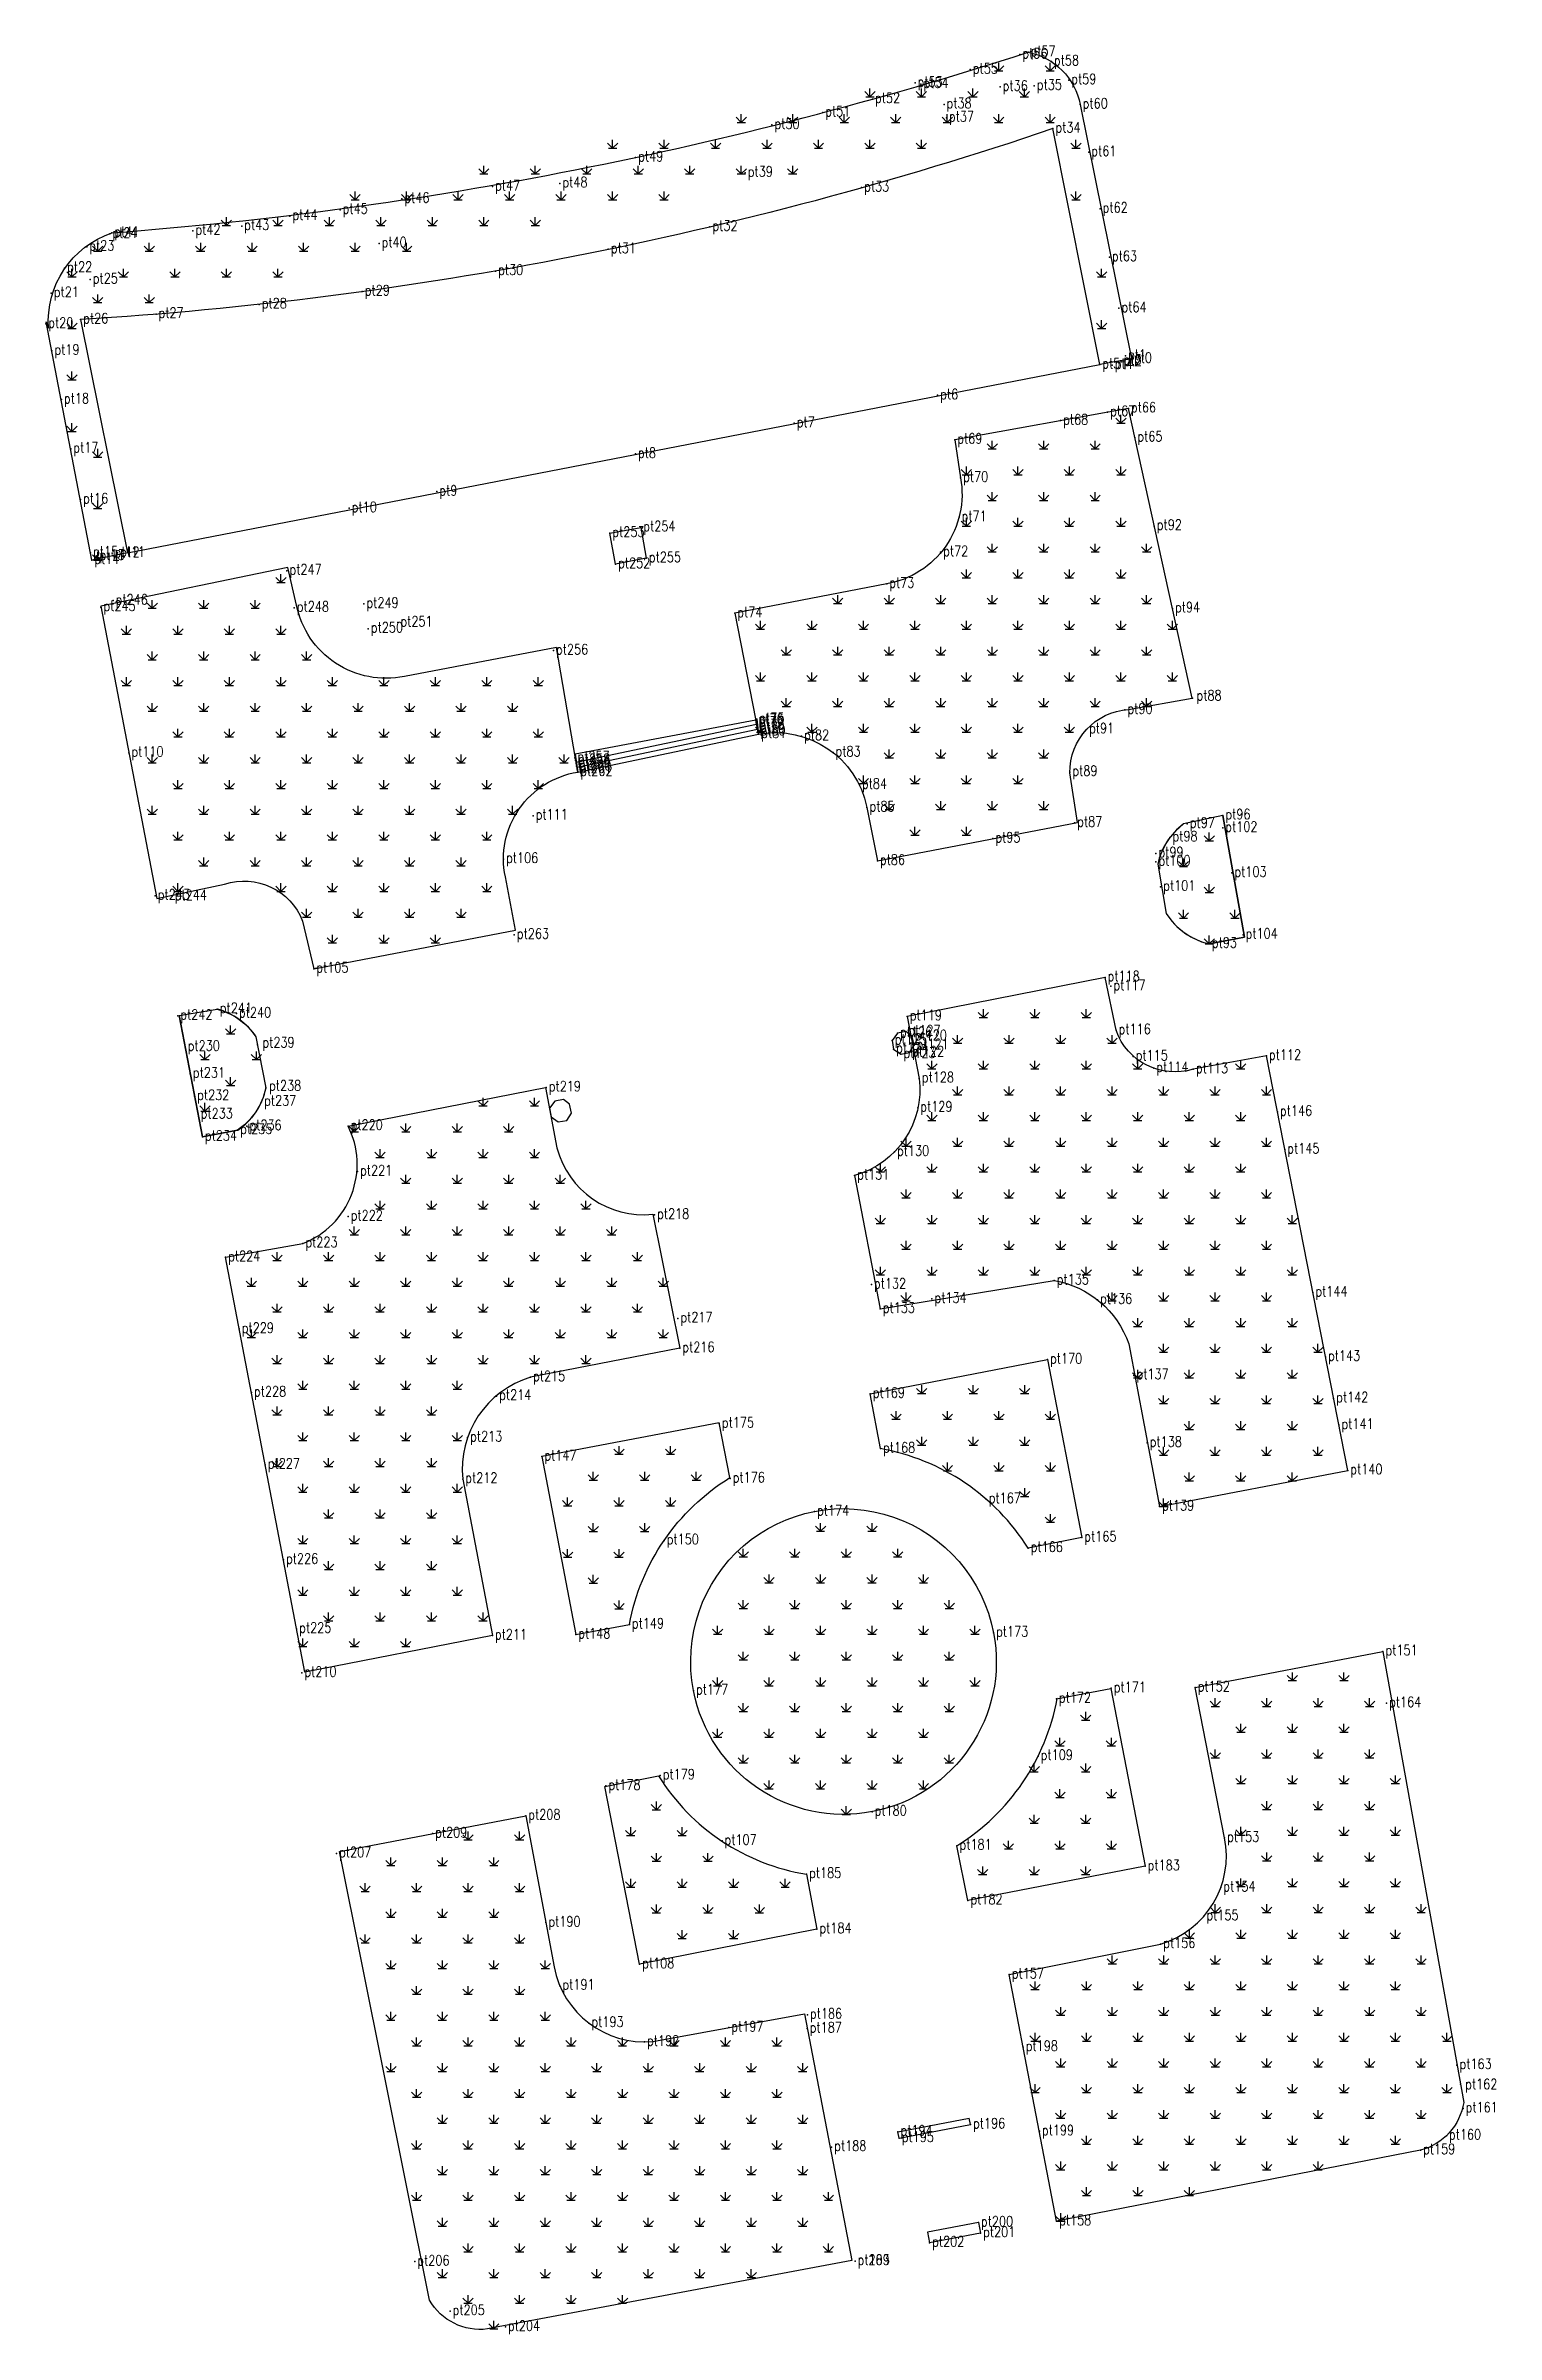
# Model space of a CAD drawing. Extents: x 510690 to 510831, y 3985517 to 3985739.
import ezdxf

# ---------------------------------------------------------------- set-up
doc = ezdxf.new("R2010")
doc.units = 0
doc.header["$LTSCALE"] = 0.5
doc.header["$PDSIZE"] = 0.2
doc.layers.get('0').update_dxf_attribs({"linetype": 'CONTINUOUS'})
doc.layers.add('ASSIST', color=7, linetype='CONTINUOUS', plot=False)
for name, color, linetype in [('JMD', 6, 'CONTINUOUS'), ('SXSS', 5, 'CONTINUOUS'), ('ZBTZ', 3, 'CONTINUOUS'), ('ZDH', 1, 'CONTINUOUS')]:
    doc.layers.add(name, color=color, linetype=linetype)
doc.styles.add('HZ', font='rs.shx', dxfattribs={"width": 0.8, "bigfont": 'hztxt.shx'})
doc.linetypes.add('1161', pattern='A,0,[149,AAA.SHX,S=0.15,R=0,X=0,Y=0],-1.6', length=1.6)

# ---------------------------------------------------------------- blocks, each defined once
blk = doc.blocks.new('gc124')
for p, q in [((-1, 1), (0, 0)), ((-0.8, 0), (0.8, 0)), ((0, 0), (0, 1.6)), ((0, 0), (1, 1))]:
    blk.add_line(p, q)

msp = doc.modelspace()

# ---------------------------------------------------------------- linework, layer by layer
at = {"linetype": 'Continuous'}
for p, q in [((510744.95, 3985692.06, 38.34), (510747.96, 3985692.61, 38.32)), ((510745.51, 3985689.05, 38.33), (510744.95, 3985692.06, 38.34)), ((510747.96, 3985692.61, 38.32), (510748.5, 3985689.62, 38.34)), ((510748.5, 3985689.62, 38.34), (510745.51, 3985689.05, 38.33)), ((510759.23, 3985673.99, 38.06), (510759.41, 3985672.54, 37.06)), ((510804.49, 3985664.64, 37.77), (510800.68, 3985663.82, 37.84)), ((510804.49, 3985664.64, 37.77), (510806.61, 3985652.83, 38.17)), ((510790.1, 3985663.93, 36.98), (510790.36, 3985663.97, 36.99)), ((510806.61, 3985652.83, 38.17), (510803.18, 3985652.17, 37.84)), ((510716.62, 3985649.85, 36.98), (510716.2, 3985649.76, 36.99)), ((510703.13, 3985645.21, 37.77), (510706.83, 3985645.83, 37.84)), ((510703.13, 3985645.21, 37.77), (510705.39, 3985633.43, 38.15)), ((510772.88, 3985643.49, 37.34), (510772.38, 3985642.79, 37.37)), ((510772.38, 3985642.79, 37.37), (510772.52, 3985641.96, 37.37)), ((510772.52, 3985641.96, 37.37), (510773.22, 3985641.47, 37.38)), ((510773.71, 3985643.66, 37.36), (510772.88, 3985643.49, 37.34)), ((510774.32, 3985643.19, 37.3), (510773.71, 3985643.66, 37.36)), ((510774.05, 3985641.61, 37.37), (510774.5, 3985642.32, 37.41)), ((510774.5, 3985642.32, 37.41), (510774.32, 3985643.19, 37.3)), ((510773.22, 3985641.47, 37.38), (510774.05, 3985641.61, 37.37)), ((510739.61, 3985636.9, 37.35), (510739.11, 3985636.2, 37.38)), ((510739.11, 3985636.2, 37.38), (510739.25, 3985635.38, 37.39)), ((510739.25, 3985635.38, 37.39), (510739.94, 3985634.89, 37.4)), ((510740.44, 3985637.07, 37.38), (510739.61, 3985636.9, 37.35)), ((510741.04, 3985636.6, 37.31), (510740.44, 3985637.07, 37.38)), ((510740.78, 3985635.02, 37.39), (510741.23, 3985635.74, 37.43)), ((510741.23, 3985635.74, 37.43), (510741.04, 3985636.6, 37.31)), ((510705.38, 3985633.43, 38.17), (510708.81, 3985634.08, 37.84)), ((510739.94, 3985634.89, 37.4), (510740.78, 3985635.02, 37.39)), ((510772.94, 3985536.82, 36.92), (510779.86, 3985538.14, 36.91)), ((510773.06, 3985536.2, 36.92), (510779.98, 3985537.52, 36.9)), ((510779.98, 3985537.52, 36.9), (510779.86, 3985538.14, 36.91)), ((510773.06, 3985536.2, 36.92), (510772.94, 3985536.82, 36.92)), ((510780.75, 3985527.99, 36.84), (510775.81, 3985527.05, 36.85)), ((510775.81, 3985527.05, 36.85), (510776.01, 3985526.03, 36.83)), ((510780.96, 3985526.98, 36.82), (510776.01, 3985526.03, 36.83)), ((510780.75, 3985527.99, 36.84), (510780.96, 3985526.98, 36.82))]:
    msp.add_line(p, q, dxfattribs=at)
at = {"linetype": 'Continuous', "flags": 128}
for points, elevation in [([(510798.17, 3985659.92), (510799, 3985655.13)], 37.24), ([(510710.59, 3985643.15), (510711.56, 3985638.19)], 37.84)]:
    msp.add_lwpolyline(points, dxfattribs=dict(at, elevation=elevation))
at = {"linetype": 'Continuous'}
for centre, start, end in [((510804.57, 3985658.56, 37.84), 126.5613, 168.1224), ((510804.57, 3985658.56, 37.84), 211.6, 257.7166), ((510705.16, 3985639.51, 37.84), 33.8061, 75.1372), ((510705.16, 3985639.51, 37.84), 303.9819, 348.3556)]:
    msp.add_arc(centre, 6.54, start, end, dxfattribs=at)
at = {"layer": 'ASSIST', "linetype": 'Continuous', "flags": 128}
msp.add_lwpolyline([(510741.58, 3985670.6), (510741.84, 3985668.85), (510759.41, 3985672.54), (510759.13, 3985673.89)], close=True, dxfattribs=at)
at = {"layer": 'JMD', "linetype": 'Continuous'}
for p, q in [((510741.65, 3985669.83), (510759.21, 3985673.49)), ((510741.74, 3985669.34), (510759.31, 3985673.02)), ((510759.41, 3985672.54), (510759.13, 3985673.89)), ((510741.84, 3985668.85), (510759.41, 3985672.54)), ((510741.58, 3985670.6, 38.06), (510741.84, 3985668.85))]:
    msp.add_line(p, q, dxfattribs=at)
at = {"layer": 'SXSS', "linetype": 'Continuous', "elevation": 38.19, "flags": 128}
msp.add_lwpolyline([(510698.12, 3985690.14), (510792.53, 3985708.42), (510787.99, 3985731.34, -0.066906), (510693.56, 3985712.8), (510698.12, 3985690.14)], format="xyb", dxfattribs=at)
at = {"layer": 'ZBTZ', "linetype": '1161', "flags": 128}
for points, elevation in [([(510698.12, 3985690.14), (510694.64, 3985689.44), (510690.22, 3985712.57), (510690.44, 3985711.97, -0.340518), (510696.59, 3985721.22, 0.05961), (510785.57, 3985738.76, -0.309105), (510790.63, 3985733.67), (510795.61, 3985708.99), (510792.53, 3985708.42), (510787.99, 3985731.34, -0.066906), (510693.56, 3985712.8), (510698.12, 3985690.14)], 38.43), ([(510788.32, 3985578.86), (510793.61, 3985579.87), (510796.94, 3985562.59), (510779.73, 3985559.28), (510778.67, 3985564.59, 0.211219), (510788.4, 3985578.88)], 37.15), ([(510744.48, 3985570.35), (510749.69, 3985571.38, 0.217651), (510764.06, 3985561.83), (510765.06, 3985556.48), (510747.85, 3985553.08), (510744.48, 3985570.35)], 36.99)]:
    msp.add_lwpolyline(points, format="xyb", close=True, dxfattribs=dict(at, elevation=elevation))
for points in [[(510757.09, 3985684.27), (510759.41, 3985672.54, -0.407735), (510769.93, 3985665.42), (510770.94, 3985660.23), (510790.36, 3985663.97), (510789.63, 3985668.77, -0.400892), (510795.34, 3985674.93), (510801.52, 3985676.02), (510795.32, 3985704.17), (510778.45, 3985701.12), (510779.02, 3985697.42, -0.415692), (510771.85, 3985687.13), (510757.09, 3985684.27)], [(510695.51, 3985684.96), (510700.95, 3985656.58), (510707.52, 3985657.96, -0.400892), (510715.12, 3985654.37), (510716.2, 3985649.76), (510735.79, 3985653.49), (510734.81, 3985658.68, -0.428006), (510741.84, 3985668.85), (510739.77, 3985680.95), (510725, 3985678.15, -0.415692), (510714.53, 3985685.06), (510713.69, 3985688.71), (510695.51, 3985684.96)], [(510768.73, 3985629.67), (510771.22, 3985616.73), (510788.12, 3985619.47, -0.273624), (510795.35, 3985613.33), (510798.34, 3985597.52), (510816.62, 3985601.04), (510808.72, 3985641.3), (510801.62, 3985640, -0.400892), (510794.12, 3985643.78), (510793.05, 3985648.92), (510773.84, 3985645.13), (510775.01, 3985639.11, -0.370608), (510768.73, 3985629.67)], [(510719.53, 3985634.48), (510738.71, 3985638.22), (510739.82, 3985632.36, 0.370608), (510749.14, 3985625.91), (510751.75, 3985612.9), (510737.25, 3985610.08, 0.359764), (510730.67, 3985600.2), (510733.55, 3985585), (510715.35, 3985581.43), (510707.64, 3985621.73), (510715.14, 3985623.08, 0.444499), (510719.53, 3985634.48)], [(510770.25, 3985608.48), (510787.46, 3985611.8), (510790.79, 3985594.52), (510785.58, 3985593.5, 0.211222), (510771.24, 3985603.15), (510770.25, 3985608.48)], [(510755.57, 3985605.66), (510738.35, 3985602.39), (510741.64, 3985585.1), (510746.85, 3985586.08, -0.211222), (510756.62, 3985600.34), (510755.57, 3985605.66)], [(510753.08, 3985579.66, -1.00147), (510782.22, 3985585.27, -0.999656), (510753.08, 3985579.66)], [(510801.8, 3985579.96), (510820.04, 3985583.46), (510827.88, 3985539.67, -0.299721), (510823.69, 3985535.02), (510788.34, 3985528.12), (510783.75, 3985552.08), (510798.45, 3985555.04, 0.388022), (510804.66, 3985565.36), (510801.8, 3985579.96)], [(510718.69, 3985564.03), (510736.79, 3985567.5), (510739.55, 3985552.83, 0.386441), (510749.12, 3985545.58), (510763.87, 3985548.27), (510768.47, 3985524.31), (510733.07, 3985517.66, -0.301606), (510727.44, 3985520.46), (510718.69, 3985564.03)]]:
    msp.add_lwpolyline(points, format="xyb", close=True, dxfattribs=at)
for points, elevation in [([(510804.49, 3985664.64), (510800.68, 3985663.82), (510799.91, 3985663.15), (510799.35, 3985662.5), (510798.96, 3985661.92), (510798.47, 3985660.91), (510798.26, 3985660.28), (510798.17, 3985659.92), (510799, 3985655.13), (510799.55, 3985654.37), (510800.02, 3985653.86), (510800.59, 3985653.37), (510801.37, 3985652.85), (510802.42, 3985652.38), (510803.18, 3985652.17), (510806.61, 3985652.83), (510804.49, 3985664.64)], 37.77), ([(510710.59, 3985643.15), (510711.56, 3985638.19), (510711.3, 3985637.25), (510710.98, 3985636.52), (510710.84, 3985636.27), (510710.59, 3985635.86), (510710.15, 3985635.28), (510709.84, 3985634.94), (510709.48, 3985634.59), (510709.1, 3985634.29), (510708.81, 3985634.08), (510705.38, 3985633.43), (510703.13, 3985645.21), (510706.83, 3985645.83), (510707.34, 3985645.68), (510707.74, 3985645.52), (510708.12, 3985645.34), (510708.61, 3985645.07), (510708.96, 3985644.83), (510709.41, 3985644.48), (510709.8, 3985644.11), (510710.1, 3985643.79), (510710.42, 3985643.4), (510710.59, 3985643.15)], 37.84)]:
    msp.add_lwpolyline(points, close=True, dxfattribs=dict(at, elevation=elevation))
msp.add_lwpolyline([(510764.82, 3985597.04), (510764.83, 3985597.04), (510764.83, 3985597.05), (510764.82, 3985597.05)], close=True, dxfattribs=at)
at = {"layer": 'ZDH', "linetype": 'Continuous'}
for p in [(510784.77, 3985738.54, 38.38), (510785.57, 3985738.76, 38.3), (510787.84, 3985737.85, 38.27), (510774.6, 3985735.78, 38.65), (510775.16, 3985735.66, 38.67), (510779.96, 3985737.07, 38.59), (510782.86, 3985735.4, 38.66), (510786.18, 3985735.49, 38.57), (510789.52, 3985736.04, 38.22), (510770.46, 3985734.21, 38.53), (510777.41, 3985733.69, 38.61), (510790.63, 3985733.67, 38.18), (510760.7, 3985731.7, 38.68), (510765.63, 3985732.91, 38.67), (510777.64, 3985732.4, 38.58), (510787.99, 3985731.34, 38.19), (510747.46, 3985728.54, 38.74), (510791.47, 3985729.06, 38.04), (510758.1, 3985727.05, 38.58), (510724.75, 3985724.52, 38.92), (510733.56, 3985725.71, 38.85), (510740.1, 3985726.02, 39.08), (510769.41, 3985725.62, 38.1), (510709.2, 3985721.88, 38.03), (510713.88, 3985722.85, 38.91), (510718.76, 3985723.45, 38.91), (510792.57, 3985723.56, 37.93), (510694.15, 3985719.87, 39.16), (510696.39, 3985721.11, 39.16), (510696.59, 3985721.22, 39.08), (510704.46, 3985721.43, 38.33), (510722.54, 3985720.19, 38.71), (510744.81, 3985719.62, 38.22), (510754.67, 3985721.8, 38.24), (510692, 3985717.79, 39.17), (510733.86, 3985717.51, 38.23), (510793.47, 3985718.85, 37.78), (510690.71, 3985715.37, 39.14), (510694.49, 3985716.69, 39), (510720.91, 3985715.52, 38.21), (510700.88, 3985713.33, 38.13), (510710.9, 3985714.26, 38.17), (510794.4, 3985713.9, 37.53), (510690.17, 3985712.39, 39.07), (510693.56, 3985712.8, 38.19), (510690.77, 3985709.77, 39.08), (510794.59, 3985708.8, 38.07), (510794.63, 3985708.69, 38.08), (510795.04, 3985709.28, 38.1), (510795.61, 3985708.99, 37.91), (510792.53, 3985708.42, 38.41), (510793.75, 3985708.38, 38.24), (510691.69, 3985705.03, 38.96), (510776.79, 3985705.44, 38.41), (510795.32, 3985704.17, 37.55), (510762.86, 3985702.73, 38.42), (510788.73, 3985702.98, 37.67), (510793.3, 3985703.8, 37.58), (510692.6, 3985700.26, 38.83), (510747.44, 3985699.75, 38.42), (510778.45, 3985701.12, 37.87), (510795.94, 3985701.33, 37.52), (510779.02, 3985697.42, 37.85), (510693.55, 3985695.31, 38.67), (510728.15, 3985696.09, 38.27), (510719.64, 3985694.47, 38.2), (510778.88, 3985693.6, 37.86), (510744.95, 3985692.06, 38.34), (510747.96, 3985692.61, 38.32), (510797.83, 3985692.75, 37.45), (510694.52, 3985690.16, 38.53), (510694.64, 3985689.44, 38.46), (510695.14, 3985689.84, 38.4), (510696.61, 3985690.1, 37.71), (510697.14, 3985690.13, 37.74), (510745.51, 3985689.05, 38.33), (510748.5, 3985689.62, 38.34), (510777.08, 3985690.21, 37.84), (510713.6, 3985688.41, 38.3), (510771.85, 3985687.13, 37.84), (510695.53, 3985684.88, 38.52), (510696.71, 3985685.5, 38.43), (510714.31, 3985684.81, 38.35), (510721.07, 3985685.19, 38.34), (510757.09, 3985684.27, 37.88), (510799.6, 3985684.75, 37.38), (510721.5, 3985682.78, 38.24), (510724.37, 3985683.38, 38.25), (510739.48, 3985680.65, 38.36), (510801.55, 3985676.03, 37.11), (510759.13, 3985673.89, 37.75), (510759.18, 3985673.63, 37.61), (510759.23, 3985673.99, 38.06), (510759.23, 3985673.36, 37.47), (510759.28, 3985673.08, 37.31), (510791.25, 3985673, 37.21), (510794.98, 3985674.9, 37.21), (510698.24, 3985670.73, 37.81), (510759.33, 3985672.81, 37.17), (510759.41, 3985672.54, 37.06), (510763.57, 3985672.34, 37.05), (510766.63, 3985670.76, 37.04), (510741.57, 3985670.25, 38.17), (510741.62, 3985669.98, 38.03), (510741.67, 3985669.7, 37.88), (510741.72, 3985669.42, 37.73), (510741.78, 3985669.14, 37.58), (510741.84, 3985668.85, 37.44), (510789.63, 3985668.86, 37.21), (510769.19, 3985667.62, 37.07), (510737.51, 3985664.62, -37.09), (510769.93, 3985665.42, 37.05), (510804.49, 3985664.64, 37.77), (510782.15, 3985662.39, 37.02), (510790.1, 3985663.93, 36.98), (510799.35, 3985662.5, 37.84), (510801.03, 3985663.82, 37.21), (510804.48, 3985663.43, 37.09), (510734.63, 3985660.41, -37.06), (510770.94, 3985660.23, 37.08), (510797.99, 3985660.96, 37.24), (510797.99, 3985660.15, 37.19), (510798.45, 3985657.72, 37.24), (510805.37, 3985659.07, 37.16), (510700.8, 3985656.85, 37.89), (510702.45, 3985656.81, 37.96), (510735.68, 3985653.05, 37.42), (510806.45, 3985653.06, 37.14), (510803.18, 3985652.17, 37.84), (510716.2, 3985649.76, 36.99), (510793.05, 3985648.92, 37.25), (510793.62, 3985648.05, 37.25), (510702.99, 3985645.19, 37.77), (510706.83, 3985645.83, 37.84), (510708.69, 3985645.41, 37.79), (510773.84, 3985645.13, 37.35), (510703.71, 3985642.16, 37.87), (510710.75, 3985642.36, 37.84), (510772.38, 3985642.79, 37.37), (510772.52, 3985641.96, 37.37), (510772.88, 3985643.49, 37.34), (510773.71, 3985643.66, 37.36), (510774.32, 3985643.19, 37.3), (510774.5, 3985642.32, 37.41), (510794.12, 3985643.78, 37.26), (510773.22, 3985641.47, 37.38), (510774.05, 3985641.61, 37.37), (510795.78, 3985641.23, 37.4), (510797.78, 3985640.1, 37.23), (510801.62, 3985640, 37.21), (510808.72, 3985641.3, 37.1), (510704.21, 3985639.55, 37.95), (510704.63, 3985637.38, 38.02), (510711.56, 3985638.19, 37.84), (510738.78, 3985638.23, 37.73), (510775.01, 3985639.11, 37.43), (510704.97, 3985635.59, 38.08), (510711.13, 3985636.84, 37.84), (510774.86, 3985636.26, 37.42), (510809.79, 3985635.85, 37.09), (510705.38, 3985633.43, 38.17), (510708.81, 3985634.08, 38.34), (510709.71, 3985634.46, 38.34), (510719.53, 3985634.48, 38.06), (510772.6, 3985631.97, 37.42), (510810.5, 3985632.2, 37.09), (510720.45, 3985630.06, 38.01), (510768.73, 3985629.67, 37.38), (510719.54, 3985625.69, 37.99), (510749.3, 3985625.85, 37.74), (510715.14, 3985623.08, 38.01), (510707.64, 3985621.73, 38.08), (510770.36, 3985619.08, 37.26), (510776.24, 3985617.69, 37.21), (510788.12, 3985619.47, 37.14), (510792.32, 3985617.6, 37.11), (510813.23, 3985618.32, 37.07), (510751.56, 3985615.79, 37.55), (510771.22, 3985616.73, 37.22), (510708.96, 3985614.77, 38.02), (510751.75, 3985612.9, 37.52), (510787.46, 3985611.8, 37.02), (510814.46, 3985612.06, 37.06), (510710.15, 3985608.6, 37.98), (510737.25, 3985610.08, 37.4), (510770.25, 3985608.48, 37.05), (510795.86, 3985610.27, 37.13), (510733.96, 3985608.26, 37.41), (510815.25, 3985608.03, 37.06), (510731.14, 3985604.22, 37.28), (510755.59, 3985605.58, 37.19), (510815.76, 3985605.45, 37.06), (510738.35, 3985602.39, 37.02), (510771.24, 3985603.15, 37.02), (510797.14, 3985603.71, 37.12), (510711.49, 3985601.58, 37.93), (510730.67, 3985600.2, 37.11), (510756.64, 3985600.25, 37.14), (510816.62, 3985601.04, 37.05), (510781.51, 3985598.24, 36.97), (510798.34, 3985597.52, 37.13), (510764.83, 3985597.04), (510750.23, 3985594.24, 37.02), (510785.58, 3985593.5, 37), (510790.79, 3985594.52, 36.99), (510713.26, 3985592.36, 37.86), (510714.54, 3985585.65, 37.81), (510733.55, 3985585, 37.18), (510741.64, 3985585.1, 36.99), (510746.85, 3985586.08, 37.02), (510782.22, 3985585.27, 37.08), (510820.04, 3985583.46, 36.92), (510715.04, 3985581.38, 37.37), (510753.08, 3985579.66, 37.13), (510793.65, 3985579.88, 37.13), (510801.8, 3985579.96, 37.26), (510788.32, 3985578.86, 37.15), (510820.39, 3985578.43, 36.89), (510786.55, 3985573.3, 37.02), (510749.85, 3985571.41, 37.09), (510744.57, 3985570.4, 37.06), (510736.79, 3985567.5, 37.26), (510770.42, 3985567.89, 36.84), (510727.74, 3985565.77, 37.46), (510755.85, 3985565.05, 37.02), (510778.67, 3985564.59, 37.02), (510804.66, 3985565.36, 37.22), (510718.41, 3985563.85, 37.36), (510764.06, 3985561.83, 37.22), (510796.94, 3985562.59, 37.02), (510804.29, 3985560.53, 37.21), (510779.73, 3985559.28, 37.05), (510802.65, 3985557.75, 37.12), (510738.74, 3985557.12, 37.23), (510765.06, 3985556.48, 37.19), (510747.85, 3985553.08, 37.02), (510798.45, 3985555.04, 37.11), (510740.1, 3985550.99, 37.22), (510783.75, 3985552.08, 37.13), (510742.92, 3985547.37, 37.22), (510756.5, 3985546.93, 37.12), (510764.12, 3985546.83, 37.21), (510764.14, 3985548.18, 37.13), (510748.32, 3985545.55, 37.22), (510785.1, 3985545.04, 37.04), (510827.23, 3985543.28, 36.87), (510827.56, 3985541.42, 36.87), (510779.98, 3985537.52, 36.9), (510827.82, 3985539.07, 36.76), (510766.5, 3985535.33, 37.12), (510772.94, 3985536.82, 36.92), (510773.06, 3985536.2, 36.92), (510786.67, 3985536.86, 36.94), (510826.2, 3985536.43, 36.78), (510823.69, 3985535.02, 36.77), (510780.75, 3985527.99, 36.84), (510780.96, 3985526.98, 36.82), (510788.34, 3985528.12, 36.83), (510726.01, 3985524.2, 36.89), (510768.77, 3985524.26, 36.83), (510768.77, 3985524.26, 36.83), (510776.01, 3985526.03, 36.83), (510729.44, 3985519.4, 36.83), (510734.81, 3985517.86, 36.9)]:
    msp.add_point(p, dxfattribs=at)

# ---------------------------------------------------------------- block references
at = {"layer": 'ZBTZ', "linetype": 'Continuous', "xscale": 0.5, "yscale": 0.5}
for p in [(510782.72, 3985736.94), (510787.72, 3985736.94), (510770.22, 3985734.44), (510775.22, 3985734.44), (510780.22, 3985734.44), (510785.22, 3985734.44), (510757.72, 3985731.94), (510762.72, 3985731.94), (510767.72, 3985731.94), (510772.72, 3985731.94), (510777.72, 3985731.94), (510782.72, 3985731.94), (510787.72, 3985731.94), (510745.22, 3985729.44), (510750.22, 3985729.44), (510755.22, 3985729.44), (510760.22, 3985729.44), (510765.22, 3985729.44), (510770.22, 3985729.44), (510775.22, 3985729.44), (510790.22, 3985729.44), (510732.72, 3985726.94), (510737.72, 3985726.94), (510742.72, 3985726.94), (510747.72, 3985726.94), (510752.72, 3985726.94), (510757.72, 3985726.94), (510762.72, 3985726.94), (510720.22, 3985724.44), (510725.22, 3985724.44), (510730.22, 3985724.44), (510735.22, 3985724.44), (510740.22, 3985724.44), (510745.22, 3985724.44), (510750.22, 3985724.44), (510790.22, 3985724.44), (510707.72, 3985721.94), (510712.72, 3985721.94), (510717.72, 3985721.94), (510722.72, 3985721.94), (510727.72, 3985721.94), (510732.72, 3985721.94), (510737.72, 3985721.94), (510695.22, 3985719.44), (510700.22, 3985719.44), (510705.22, 3985719.44), (510710.22, 3985719.44), (510715.22, 3985719.44), (510720.22, 3985719.44), (510725.22, 3985719.44), (510692.72, 3985716.94), (510697.72, 3985716.94), (510702.72, 3985716.94), (510707.72, 3985716.94), (510712.72, 3985716.94), (510792.72, 3985716.94), (510695.22, 3985714.44), (510700.22, 3985714.44), (510692.72, 3985711.94), (510792.72, 3985711.94), (510692.72, 3985706.94), (510692.72, 3985701.94), (510794.59, 3985702.73), (510695.22, 3985699.44), (510782.09, 3985700.23), (510787.09, 3985700.23), (510792.09, 3985700.23), (510779.59, 3985697.73), (510784.59, 3985697.73), (510789.59, 3985697.73), (510794.59, 3985697.73), (510695.22, 3985694.44), (510782.09, 3985695.23), (510787.09, 3985695.23), (510792.09, 3985695.23), (510779.59, 3985692.73), (510784.59, 3985692.73), (510789.59, 3985692.73), (510794.59, 3985692.73), (510782.09, 3985690.23), (510787.09, 3985690.23), (510792.09, 3985690.23), (510797.09, 3985690.23), (510695.22, 3985689.44), (510779.59, 3985687.73), (510784.59, 3985687.73), (510789.59, 3985687.73), (510794.59, 3985687.73), (510713.01, 3985687.26), (510700.51, 3985684.76), (510705.51, 3985684.76), (510710.51, 3985684.76), (510767.09, 3985685.23), (510772.09, 3985685.23), (510777.09, 3985685.23), (510782.09, 3985685.23), (510787.09, 3985685.23), (510792.09, 3985685.23), (510797.09, 3985685.23), (510698.01, 3985682.26), (510703.01, 3985682.26), (510708.01, 3985682.26), (510713.01, 3985682.26), (510759.59, 3985682.73), (510764.59, 3985682.73), (510769.59, 3985682.73), (510774.59, 3985682.73), (510779.59, 3985682.73), (510784.59, 3985682.73), (510789.59, 3985682.73), (510794.59, 3985682.73), (510799.59, 3985682.73), (510700.51, 3985679.76), (510705.51, 3985679.76), (510710.51, 3985679.76), (510715.51, 3985679.76), (510762.09, 3985680.23), (510767.09, 3985680.23), (510772.09, 3985680.23), (510777.09, 3985680.23), (510782.09, 3985680.23), (510787.09, 3985680.23), (510792.09, 3985680.23), (510797.09, 3985680.23), (510698.01, 3985677.26), (510703.01, 3985677.26), (510708.01, 3985677.26), (510713.01, 3985677.26), (510718.01, 3985677.26), (510723.01, 3985677.26), (510728.01, 3985677.26), (510733.01, 3985677.26), (510738.01, 3985677.26), (510759.59, 3985677.73), (510764.59, 3985677.73), (510769.59, 3985677.73), (510774.59, 3985677.73), (510779.59, 3985677.73), (510784.59, 3985677.73), (510789.59, 3985677.73), (510794.59, 3985677.73), (510799.59, 3985677.73), (510700.51, 3985674.76), (510705.51, 3985674.76), (510710.51, 3985674.76), (510715.51, 3985674.76), (510720.51, 3985674.76), (510725.51, 3985674.76), (510730.51, 3985674.76), (510735.51, 3985674.76), (510762.09, 3985675.23), (510767.09, 3985675.23), (510772.09, 3985675.23), (510777.09, 3985675.23), (510782.09, 3985675.23), (510787.09, 3985675.23), (510792.09, 3985675.23), (510797.09, 3985675.23), (510703.01, 3985672.26), (510708.01, 3985672.26), (510713.01, 3985672.26), (510718.01, 3985672.26), (510723.01, 3985672.26), (510728.01, 3985672.26), (510733.01, 3985672.26), (510738.01, 3985672.26), (510759.59, 3985672.73), (510764.59, 3985672.73), (510769.59, 3985672.73), (510774.59, 3985672.73), (510779.59, 3985672.73), (510784.59, 3985672.73), (510789.59, 3985672.73), (510772.09, 3985670.23), (510777.09, 3985670.23), (510782.09, 3985670.23), (510787.09, 3985670.23), (510700.51, 3985669.76), (510705.51, 3985669.76), (510710.51, 3985669.76), (510715.51, 3985669.76), (510720.51, 3985669.76), (510725.51, 3985669.76), (510730.51, 3985669.76), (510735.51, 3985669.76), (510740.51, 3985669.76), (510769.59, 3985667.73), (510774.59, 3985667.73), (510779.59, 3985667.73), (510784.59, 3985667.73), (510703.01, 3985667.26), (510708.01, 3985667.26), (510713.01, 3985667.26), (510718.01, 3985667.26), (510723.01, 3985667.26), (510728.01, 3985667.26), (510733.01, 3985667.26), (510738.01, 3985667.26), (510700.51, 3985664.76), (510705.51, 3985664.76), (510710.51, 3985664.76), (510715.51, 3985664.76), (510720.51, 3985664.76), (510725.51, 3985664.76), (510730.51, 3985664.76), (510735.51, 3985664.76), (510772.09, 3985665.23), (510777.09, 3985665.23), (510782.09, 3985665.23), (510787.09, 3985665.23), (510703.01, 3985662.26), (510708.01, 3985662.26), (510713.01, 3985662.26), (510718.01, 3985662.26), (510723.01, 3985662.26), (510728.01, 3985662.26), (510733.01, 3985662.26), (510774.59, 3985662.73), (510779.59, 3985662.73), (510803.17, 3985662.17), (510705.51, 3985659.76), (510710.51, 3985659.76), (510715.51, 3985659.76), (510720.51, 3985659.76), (510725.51, 3985659.76), (510730.51, 3985659.76), (510800.67, 3985659.67), (510703.01, 3985657.26), (510713.01, 3985657.26), (510718.01, 3985657.26), (510723.01, 3985657.26), (510728.01, 3985657.26), (510733.01, 3985657.26), (510803.17, 3985657.17), (510715.51, 3985654.76), (510720.51, 3985654.76), (510725.51, 3985654.76), (510730.51, 3985654.76), (510800.67, 3985654.67), (510805.67, 3985654.67), (510718.01, 3985652.26), (510723.01, 3985652.26), (510728.01, 3985652.26), (510803.17, 3985652.17), (510708.13, 3985643.43), (510781.23, 3985645.02), (510786.23, 3985645.02), (510791.23, 3985645.02), (510778.73, 3985642.52), (510783.73, 3985642.52), (510788.73, 3985642.52), (510793.73, 3985642.52), (510705.63, 3985640.93), (510710.63, 3985640.93), (510776.23, 3985640.02), (510781.23, 3985640.02), (510786.23, 3985640.02), (510791.23, 3985640.02), (510796.23, 3985640.02), (510806.23, 3985640.02), (510708.13, 3985638.43), (510778.73, 3985637.52), (510783.73, 3985637.52), (510788.73, 3985637.52), (510793.73, 3985637.52), (510798.73, 3985637.52), (510803.73, 3985637.52), (510808.73, 3985637.52), (510705.63, 3985635.93), (510732.64, 3985636.43), (510737.64, 3985636.43), (510776.23, 3985635.02), (510781.23, 3985635.02), (510786.23, 3985635.02), (510791.23, 3985635.02), (510796.23, 3985635.02), (510801.23, 3985635.02), (510806.23, 3985635.02), (510720.14, 3985633.93), (510725.14, 3985633.93), (510730.14, 3985633.93), (510735.14, 3985633.93), (510773.73, 3985632.52), (510778.73, 3985632.52), (510783.73, 3985632.52), (510788.73, 3985632.52), (510793.73, 3985632.52), (510798.73, 3985632.52), (510803.73, 3985632.52), (510808.73, 3985632.52), (510722.64, 3985631.43), (510727.64, 3985631.43), (510732.64, 3985631.43), (510737.64, 3985631.43), (510771.23, 3985630.02), (510776.23, 3985630.02), (510781.23, 3985630.02), (510786.23, 3985630.02), (510791.23, 3985630.02), (510796.23, 3985630.02), (510801.23, 3985630.02), (510806.23, 3985630.02), (510725.14, 3985628.93), (510730.14, 3985628.93), (510735.14, 3985628.93), (510740.14, 3985628.93), (510722.64, 3985626.43), (510727.64, 3985626.43), (510732.64, 3985626.43), (510737.64, 3985626.43), (510742.64, 3985626.43), (510773.73, 3985627.52), (510778.73, 3985627.52), (510783.73, 3985627.52), (510788.73, 3985627.52), (510793.73, 3985627.52), (510798.73, 3985627.52), (510803.73, 3985627.52), (510808.73, 3985627.52), (510720.14, 3985623.93), (510725.14, 3985623.93), (510730.14, 3985623.93), (510735.14, 3985623.93), (510740.14, 3985623.93), (510745.14, 3985623.93), (510771.23, 3985625.02), (510776.23, 3985625.02), (510781.23, 3985625.02), (510786.23, 3985625.02), (510791.23, 3985625.02), (510796.23, 3985625.02), (510801.23, 3985625.02), (510806.23, 3985625.02), (510811.23, 3985625.02), (510712.64, 3985621.43), (510717.64, 3985621.43), (510722.64, 3985621.43), (510727.64, 3985621.43), (510732.64, 3985621.43), (510737.64, 3985621.43), (510742.64, 3985621.43), (510747.64, 3985621.43), (510773.73, 3985622.52), (510778.73, 3985622.52), (510783.73, 3985622.52), (510788.73, 3985622.52), (510793.73, 3985622.52), (510798.73, 3985622.52), (510803.73, 3985622.52), (510808.73, 3985622.52), (510710.14, 3985618.93), (510715.14, 3985618.93), (510720.14, 3985618.93), (510725.14, 3985618.93), (510730.14, 3985618.93), (510735.14, 3985618.93), (510740.14, 3985618.93), (510745.14, 3985618.93), (510750.14, 3985618.93), (510771.23, 3985620.02), (510776.23, 3985620.02), (510781.23, 3985620.02), (510786.23, 3985620.02), (510791.23, 3985620.02), (510796.23, 3985620.02), (510801.23, 3985620.02), (510806.23, 3985620.02), (510811.23, 3985620.02), (510773.73, 3985617.52), (510793.73, 3985617.52), (510798.73, 3985617.52), (510803.73, 3985617.52), (510808.73, 3985617.52), (510712.64, 3985616.43), (510717.64, 3985616.43), (510722.64, 3985616.43), (510727.64, 3985616.43), (510732.64, 3985616.43), (510737.64, 3985616.43), (510742.64, 3985616.43), (510747.64, 3985616.43), (510796.23, 3985615.02), (510801.23, 3985615.02), (510806.23, 3985615.02), (510811.23, 3985615.02), (510710.14, 3985613.93), (510715.14, 3985613.93), (510720.14, 3985613.93), (510725.14, 3985613.93), (510730.14, 3985613.93), (510735.14, 3985613.93), (510740.14, 3985613.93), (510745.14, 3985613.93), (510750.14, 3985613.93), (510798.73, 3985612.52), (510803.73, 3985612.52), (510808.73, 3985612.52), (510813.73, 3985612.52), (510712.64, 3985611.43), (510717.64, 3985611.43), (510722.64, 3985611.43), (510727.64, 3985611.43), (510732.64, 3985611.43), (510737.64, 3985611.43), (510742.64, 3985611.43), (510796.23, 3985610.02), (510801.23, 3985610.02), (510806.23, 3985610.02), (510811.23, 3985610.02), (510715.14, 3985608.93), (510720.14, 3985608.93), (510725.14, 3985608.93), (510730.14, 3985608.93), (510775.25, 3985608.5), (510780.25, 3985608.5), (510785.25, 3985608.5), (510712.64, 3985606.43), (510717.64, 3985606.43), (510722.64, 3985606.43), (510727.64, 3985606.43), (510772.75, 3985606), (510777.75, 3985606), (510782.75, 3985606), (510787.75, 3985606), (510798.73, 3985607.52), (510803.73, 3985607.52), (510808.73, 3985607.52), (510813.73, 3985607.52), (510715.14, 3985603.93), (510720.14, 3985603.93), (510725.14, 3985603.93), (510730.14, 3985603.93), (510775.25, 3985603.5), (510780.25, 3985603.5), (510785.25, 3985603.5), (510801.23, 3985605.02), (510806.23, 3985605.02), (510811.23, 3985605.02), (510712.64, 3985601.43), (510717.64, 3985601.43), (510722.64, 3985601.43), (510727.64, 3985601.43), (510745.85, 3985602.6), (510750.85, 3985602.6), (510798.73, 3985602.52), (510803.73, 3985602.52), (510808.73, 3985602.52), (510813.73, 3985602.52), (510715.14, 3985598.93), (510720.14, 3985598.93), (510725.14, 3985598.93), (510730.14, 3985598.93), (510743.35, 3985600.1), (510748.35, 3985600.1), (510753.35, 3985600.1), (510777.75, 3985601), (510782.75, 3985601), (510787.75, 3985601), (510801.23, 3985600.02), (510806.23, 3985600.02), (510811.23, 3985600.02), (510740.85, 3985597.6), (510745.85, 3985597.6), (510750.85, 3985597.6), (510785.25, 3985598.5), (510798.73, 3985597.52), (510717.64, 3985596.43), (510722.64, 3985596.43), (510727.64, 3985596.43), (510743.35, 3985595.1), (510748.35, 3985595.1), (510765.42, 3985595.13), (510770.42, 3985595.13), (510787.75, 3985596), (510715.14, 3985593.93), (510720.14, 3985593.93), (510725.14, 3985593.93), (510730.14, 3985593.93), (510740.85, 3985592.6), (510745.85, 3985592.6), (510757.92, 3985592.63), (510762.92, 3985592.63), (510767.92, 3985592.63), (510772.92, 3985592.63), (510717.64, 3985591.43), (510722.64, 3985591.43), (510727.64, 3985591.43), (510743.35, 3985590.1), (510760.42, 3985590.13), (510765.42, 3985590.13), (510770.42, 3985590.13), (510775.42, 3985590.13), (510715.14, 3985588.93), (510720.14, 3985588.93), (510725.14, 3985588.93), (510730.14, 3985588.93), (510717.64, 3985586.43), (510722.64, 3985586.43), (510727.64, 3985586.43), (510732.64, 3985586.43), (510745.85, 3985587.6), (510757.92, 3985587.63), (510762.92, 3985587.63), (510767.92, 3985587.63), (510772.92, 3985587.63), (510777.92, 3985587.63), (510715.14, 3985583.93), (510720.14, 3985583.93), (510725.14, 3985583.93), (510755.42, 3985585.13), (510760.42, 3985585.13), (510765.42, 3985585.13), (510770.42, 3985585.13), (510775.42, 3985585.13), (510780.42, 3985585.13), (510757.92, 3985582.63), (510762.92, 3985582.63), (510767.92, 3985582.63), (510772.92, 3985582.63), (510777.92, 3985582.63), (510755.42, 3985580.13), (510760.42, 3985580.13), (510765.42, 3985580.13), (510770.42, 3985580.13), (510775.42, 3985580.13), (510780.42, 3985580.13), (510811.25, 3985580.62), (510816.25, 3985580.62), (510757.92, 3985577.63), (510762.92, 3985577.63), (510767.92, 3985577.63), (510772.92, 3985577.63), (510777.92, 3985577.63), (510791.17, 3985576.78), (510803.75, 3985578.12), (510808.75, 3985578.12), (510813.75, 3985578.12), (510818.75, 3985578.12), (510755.42, 3985575.13), (510760.42, 3985575.13), (510765.42, 3985575.13), (510770.42, 3985575.13), (510775.42, 3985575.13), (510806.25, 3985575.62), (510811.25, 3985575.62), (510816.25, 3985575.62), (510757.92, 3985572.63), (510762.92, 3985572.63), (510767.92, 3985572.63), (510772.92, 3985572.63), (510777.92, 3985572.63), (510788.67, 3985574.28), (510793.67, 3985574.28), (510803.75, 3985573.12), (510808.75, 3985573.12), (510813.75, 3985573.12), (510818.75, 3985573.12), (510760.42, 3985570.13), (510765.42, 3985570.13), (510770.42, 3985570.13), (510775.42, 3985570.13), (510786.17, 3985571.78), (510791.17, 3985571.78), (510806.25, 3985570.62), (510811.25, 3985570.62), (510816.25, 3985570.62), (510821.25, 3985570.62), (510749.48, 3985568.08), (510788.67, 3985569.28), (510793.67, 3985569.28), (510808.75, 3985568.12), (510813.75, 3985568.12), (510818.75, 3985568.12), (510746.98, 3985565.58), (510751.98, 3985565.58), (510767.92, 3985567.63), (510786.17, 3985566.78), (510791.17, 3985566.78), (510806.25, 3985565.62), (510811.25, 3985565.62), (510816.25, 3985565.62), (510821.25, 3985565.62), (510731.19, 3985565.16), (510736.19, 3985565.16), (510783.67, 3985564.28), (510788.67, 3985564.28), (510793.67, 3985564.28), (510723.69, 3985562.66), (510728.69, 3985562.66), (510733.69, 3985562.66), (510749.48, 3985563.08), (510754.48, 3985563.08), (510781.17, 3985561.78), (510786.17, 3985561.78), (510791.17, 3985561.78), (510808.75, 3985563.12), (510813.75, 3985563.12), (510818.75, 3985563.12), (510721.19, 3985560.16), (510726.19, 3985560.16), (510731.19, 3985560.16), (510736.19, 3985560.16), (510746.98, 3985560.58), (510751.98, 3985560.58), (510756.98, 3985560.58), (510761.98, 3985560.58), (510806.25, 3985560.62), (510811.25, 3985560.62), (510816.25, 3985560.62), (510821.25, 3985560.62), (510723.69, 3985557.66), (510728.69, 3985557.66), (510733.69, 3985557.66), (510749.48, 3985558.08), (510754.48, 3985558.08), (510759.48, 3985558.08), (510803.75, 3985558.12), (510808.75, 3985558.12), (510813.75, 3985558.12), (510818.75, 3985558.12), (510823.75, 3985558.12), (510721.19, 3985555.16), (510726.19, 3985555.16), (510731.19, 3985555.16), (510736.19, 3985555.16), (510751.98, 3985555.58), (510756.98, 3985555.58), (510801.25, 3985555.62), (510806.25, 3985555.62), (510811.25, 3985555.62), (510816.25, 3985555.62), (510821.25, 3985555.62), (510723.69, 3985552.66), (510728.69, 3985552.66), (510733.69, 3985552.66), (510738.69, 3985552.66), (510793.75, 3985553.12), (510798.75, 3985553.12), (510803.75, 3985553.12), (510808.75, 3985553.12), (510813.75, 3985553.12), (510818.75, 3985553.12), (510823.75, 3985553.12), (510726.19, 3985550.16), (510731.19, 3985550.16), (510736.19, 3985550.16), (510786.25, 3985550.62), (510791.25, 3985550.62), (510796.25, 3985550.62), (510801.25, 3985550.62), (510806.25, 3985550.62), (510811.25, 3985550.62), (510816.25, 3985550.62), (510821.25, 3985550.62), (510788.75, 3985548.12), (510793.75, 3985548.12), (510798.75, 3985548.12), (510803.75, 3985548.12), (510808.75, 3985548.12), (510813.75, 3985548.12), (510818.75, 3985548.12), (510823.75, 3985548.12), (510723.69, 3985547.66), (510728.69, 3985547.66), (510733.69, 3985547.66), (510738.69, 3985547.66), (510786.25, 3985545.62), (510791.25, 3985545.62), (510796.25, 3985545.62), (510801.25, 3985545.62), (510806.25, 3985545.62), (510811.25, 3985545.62), (510816.25, 3985545.62), (510821.25, 3985545.62), (510826.25, 3985545.62), (510726.19, 3985545.16), (510731.19, 3985545.16), (510736.19, 3985545.16), (510741.19, 3985545.16), (510746.19, 3985545.16), (510751.19, 3985545.16), (510756.19, 3985545.16), (510761.19, 3985545.16), (510723.69, 3985542.66), (510728.69, 3985542.66), (510733.69, 3985542.66), (510738.69, 3985542.66), (510743.69, 3985542.66), (510748.69, 3985542.66), (510753.69, 3985542.66), (510758.69, 3985542.66), (510763.69, 3985542.66), (510788.75, 3985543.12), (510793.75, 3985543.12), (510798.75, 3985543.12), (510803.75, 3985543.12), (510808.75, 3985543.12), (510813.75, 3985543.12), (510818.75, 3985543.12), (510823.75, 3985543.12), (510726.19, 3985540.16), (510731.19, 3985540.16), (510736.19, 3985540.16), (510741.19, 3985540.16), (510746.19, 3985540.16), (510751.19, 3985540.16), (510756.19, 3985540.16), (510761.19, 3985540.16), (510786.25, 3985540.62), (510791.25, 3985540.62), (510796.25, 3985540.62), (510801.25, 3985540.62), (510806.25, 3985540.62), (510811.25, 3985540.62), (510816.25, 3985540.62), (510821.25, 3985540.62), (510826.25, 3985540.62), (510728.69, 3985537.66), (510733.69, 3985537.66), (510738.69, 3985537.66), (510743.69, 3985537.66), (510748.69, 3985537.66), (510753.69, 3985537.66), (510758.69, 3985537.66), (510763.69, 3985537.66), (510788.75, 3985538.12), (510793.75, 3985538.12), (510798.75, 3985538.12), (510803.75, 3985538.12), (510808.75, 3985538.12), (510813.75, 3985538.12), (510818.75, 3985538.12), (510823.75, 3985538.12), (510726.19, 3985535.16), (510731.19, 3985535.16), (510736.19, 3985535.16), (510741.19, 3985535.16), (510746.19, 3985535.16), (510751.19, 3985535.16), (510756.19, 3985535.16), (510761.19, 3985535.16), (510791.25, 3985535.62), (510796.25, 3985535.62), (510801.25, 3985535.62), (510806.25, 3985535.62), (510811.25, 3985535.62), (510816.25, 3985535.62), (510821.25, 3985535.62), (510728.69, 3985532.66), (510733.69, 3985532.66), (510738.69, 3985532.66), (510743.69, 3985532.66), (510748.69, 3985532.66), (510753.69, 3985532.66), (510758.69, 3985532.66), (510763.69, 3985532.66), (510788.75, 3985533.12), (510793.75, 3985533.12), (510798.75, 3985533.12), (510803.75, 3985533.12), (510808.75, 3985533.12), (510813.75, 3985533.12), (510726.19, 3985530.16), (510731.19, 3985530.16), (510736.19, 3985530.16), (510741.19, 3985530.16), (510746.19, 3985530.16), (510751.19, 3985530.16), (510756.19, 3985530.16), (510761.19, 3985530.16), (510766.19, 3985530.16), (510791.25, 3985530.62), (510796.25, 3985530.62), (510801.25, 3985530.62), (510788.75, 3985528.12), (510728.69, 3985527.66), (510733.69, 3985527.66), (510738.69, 3985527.66), (510743.69, 3985527.66), (510748.69, 3985527.66), (510753.69, 3985527.66), (510758.69, 3985527.66), (510763.69, 3985527.66), (510731.19, 3985525.16), (510736.19, 3985525.16), (510741.19, 3985525.16), (510746.19, 3985525.16), (510751.19, 3985525.16), (510756.19, 3985525.16), (510761.19, 3985525.16), (510766.19, 3985525.16), (510728.69, 3985522.66), (510733.69, 3985522.66), (510738.69, 3985522.66), (510743.69, 3985522.66), (510748.69, 3985522.66), (510753.69, 3985522.66), (510758.69, 3985522.66), (510731.19, 3985520.16), (510736.19, 3985520.16), (510741.19, 3985520.16), (510746.19, 3985520.16), (510733.69, 3985517.66)]:
    msp.add_blockref('gc124', p, dxfattribs=at)

# ---------------------------------------------------------------- texts
at = {"layer": 'ZDH', "linetype": 'Continuous', "style": 'HZ', "width": 0.8}
for s, p in [('pt55', (510780.21, 3985736.69, 38.59)), ('pt56', (510785.02, 3985738.16, 38.38)), ('pt57', (510785.82, 3985738.39, 38.3)), ('pt58', (510788.09, 3985737.48, 38.27)), ('pt53', (510774.85, 3985735.4, 38.65)), ('pt54', (510775.41, 3985735.29, 38.67)), ('pt36', (510783.11, 3985735.02, 38.66)), ('pt35', (510786.43, 3985735.12, 38.57)), ('pt59', (510789.77, 3985735.67, 38.22)), ('pt51', (510765.88, 3985732.53, 38.67)), ('pt52', (510770.71, 3985733.83, 38.53)), ('pt38', (510777.66, 3985733.32, 38.61)), ('pt37', (510777.89, 3985732.03, 38.58)), ('pt60', (510790.88, 3985733.3, 38.18)), ('pt50', (510760.95, 3985731.32, 38.68)), ('pt34', (510788.24, 3985730.97, 38.19)), ('pt49', (510747.71, 3985728.16, 38.74)), ('pt61', (510791.72, 3985728.68, 38.04)), ('pt47', (510733.81, 3985725.33, 38.85)), ('pt48', (510740.35, 3985725.65, 39.08)), ('pt39', (510758.35, 3985726.68, 38.58)), ('pt45', (510719.01, 3985723.08, 38.91)), ('pt46', (510725, 3985724.14, 38.92)), ('pt33', (510769.66, 3985725.24, 38.1)), ('pt62', (510792.82, 3985723.19, 37.93)), ('pt41', (510696.84, 3985720.84, 39.08)), ('pt42', (510704.71, 3985721.05, 38.33)), ('pt43', (510709.45, 3985721.51, 38.03)), ('pt44', (510714.13, 3985722.48, 38.91)), ('pt32', (510754.92, 3985721.42, 38.24)), ('pt23', (510694.4, 3985719.49, 39.16)), ('pt24', (510696.64, 3985720.73, 39.16)), ('pt40', (510722.79, 3985719.82, 38.71)), ('pt31', (510745.06, 3985719.25, 38.22)), ('pt22', (510692.25, 3985717.42, 39.17)), ('pt30', (510734.11, 3985717.14, 38.23)), ('pt63', (510793.72, 3985718.48, 37.78)), ('pt21', (510690.96, 3985714.99, 39.14)), ('pt25', (510694.74, 3985716.31, 39)), ('pt29', (510721.16, 3985715.15, 38.21)), ('pt20', (510690.42, 3985712.01, 39.07)), ('pt26', (510693.81, 3985712.42, 38.19)), ('pt27', (510701.13, 3985712.96, 38.13)), ('pt28', (510711.15, 3985713.89, 38.17)), ('pt64', (510794.65, 3985713.52, 37.53)), ('pt19', (510691.02, 3985709.39, 39.08)), ('pt5', (510792.78, 3985708.05, 38.41)), ('pt4', (510794, 3985708.01, 38.24)), ('pt3', (510794.84, 3985708.42, 38.07)), ('pt2', (510794.88, 3985708.32, 38.08)), ('pt1', (510795.29, 3985708.9, 38.1)), ('pt0', (510795.86, 3985708.61, 37.91)), ('pt18', (510691.94, 3985704.65, 38.96)), ('pt6', (510777.04, 3985705.06, 38.41)), ('pt67', (510793.55, 3985703.43, 37.58)), ('pt66', (510795.57, 3985703.79, 37.55)), ('pt7', (510763.11, 3985702.36, 38.42)), ('pt68', (510788.98, 3985702.6, 37.67)), ('pt65', (510796.19, 3985700.96, 37.52)), ('pt17', (510692.85, 3985699.88, 38.83)), ('pt8', (510747.69, 3985699.37, 38.42)), ('pt69', (510778.7, 3985700.75, 37.87)), ('pt70', (510779.27, 3985697.05, 37.85)), ('pt16', (510693.8, 3985694.94, 38.67)), ('pt9', (510728.4, 3985695.71, 38.27)), ('pt10', (510719.89, 3985694.1, 38.2)), ('pt254', (510748.21, 3985692.24, 38.32)), ('pt71', (510779.12, 3985693.22, 37.86)), ('pt92', (510798.08, 3985692.38, 37.45)), ('pt15', (510694.77, 3985689.78, 38.53)), ('pt12', (510696.86, 3985689.72, 37.71)), ('pt11', (510697.39, 3985689.76, 37.74)), ('pt253', (510745.2, 3985691.69, 38.34)), ('pt72', (510777.33, 3985689.83, 37.84)), ('pt14', (510694.89, 3985689.07, 38.46)), ('pt13', (510695.39, 3985689.46, 38.4)), ('pt247', (510713.85, 3985688.04, 38.3)), ('pt252', (510745.76, 3985688.67, 38.33)), ('pt255', (510748.75, 3985689.24, 38.34)), ('pt73', (510772.1, 3985686.75, 37.84)), ('pt245', (510695.78, 3985684.5, 38.52)), ('pt246', (510696.96, 3985685.12, 38.43)), ('pt248', (510714.56, 3985684.44, 38.35)), ('pt249', (510721.32, 3985684.81, 38.34)), ('pt74', (510757.34, 3985683.89, 37.88)), ('pt94', (510799.85, 3985684.37, 37.38)), ('pt250', (510721.75, 3985682.41, 38.24)), ('pt251', (510724.62, 3985683, 38.25)), ('pt256', (510739.73, 3985680.28, 38.36)), ('pt90', (510795.23, 3985674.52, 37.21)), ('pt88', (510801.94, 3985675.81, 37.3)), ('pt76', (510759.38, 3985673.52, 37.75)), ('pt77', (510759.43, 3985673.26, 37.61)), ('pt78', (510759.48, 3985672.98, 37.47)), ('pt75', (510759.48, 3985673.61, 38.06)), ('pt79', (510759.53, 3985672.71, 37.31)), ('pt80', (510759.58, 3985672.43, 37.17)), ('pt81', (510759.66, 3985672.17, 37.06)), ('pt82', (510763.82, 3985671.96, 37.05)), ('pt91', (510791.5, 3985672.62, 37.21)), ('pt110', (510698.49, 3985670.35, 37.81)), ('pt257', (510741.82, 3985669.87, 38.17)), ('pt83', (510766.88, 3985670.38, 37.04)), ('pt258', (510741.87, 3985669.61, 38.03)), ('pt259', (510741.92, 3985669.33, 37.88)), ('pt260', (510741.97, 3985669.04, 37.73)), ('pt261', (510742.03, 3985668.77, 37.58)), ('pt262', (510742.09, 3985668.48, 37.44)), ('pt89', (510789.88, 3985668.49, 37.21)), ('pt84', (510769.44, 3985667.24, 37.07)), ('pt111', (510737.76, 3985664.25, -37.09)), ('pt85', (510770.18, 3985665.04, 37.05)), ('pt87', (510790.35, 3985663.55, 36.98)), ('pt97', (510801.28, 3985663.45, 37.21)), ('pt96', (510804.74, 3985664.27, 37.77)), ('pt102', (510804.73, 3985663.06, 37.09)), ('pt95', (510782.4, 3985662.02, 37.02)), ('pt98', (510799.6, 3985662.13, 37.84)), ('pt106', (510734.88, 3985660.04, -37.06)), ('pt86', (510771.19, 3985659.85, 37.08)), ('pt99', (510798.24, 3985660.59, 37.24)), ('pt100', (510798.24, 3985659.77, 37.19)), ('pt103', (510805.62, 3985658.69, 37.16)), ('pt243', (510701.05, 3985656.47, 37.89)), ('pt244', (510702.7, 3985656.43, 37.96)), ('pt101', (510798.7, 3985657.34, 37.24)), ('pt263', (510735.93, 3985652.67, 37.42)), ('pt104', (510806.7, 3985652.68, 37.14)), ('pt93', (510803.43, 3985651.79, 37.84)), ('pt105', (510716.45, 3985649.38, 36.99)), ('pt118', (510793.3, 3985648.55, 37.25)), ('pt117', (510793.87, 3985647.68, 37.25)), ('pt241', (510707.08, 3985645.46, 37.84)), ('pt242', (510703.24, 3985644.81, 37.77)), ('pt240', (510708.94, 3985645.03, 37.79)), ('pt126', (510773.13, 3985643.11, 37.34)), ('pt127', (510773.96, 3985643.28, 37.36)), ('pt119', (510774.09, 3985644.75, 37.35)), ('pt116', (510794.37, 3985643.41, 37.26)), ('pt230', (510703.96, 3985641.79, 37.87)), ('pt239', (510711.22, 3985642.11, 38.4)), ('pt125', (510772.63, 3985642.41, 37.37)), ('pt124', (510772.77, 3985641.59, 37.37)), ('pt123', (510773.47, 3985641.1, 37.38)), ('pt122', (510774.3, 3985641.24, 37.37)), ('pt120', (510774.57, 3985642.81, 37.3)), ('pt121', (510774.75, 3985641.95, 37.41)), ('pt115', (510796.03, 3985640.86, 37.4)), ('pt112', (510808.97, 3985640.92, 37.1)), ('pt231', (510704.46, 3985639.18, 37.95)), ('pt128', (510775.26, 3985638.73, 37.43)), ('pt114', (510798.03, 3985639.73, 37.23)), ('pt113', (510801.88, 3985639.62, 37.21)), ('pt232', (510704.88, 3985637.01, 38.02)), ('pt237', (510711.38, 3985636.46, 37.84)), ('pt238', (510711.86, 3985637.92, 38.37)), ('pt219', (510739.03, 3985637.85, 37.73)), ('pt233', (510705.22, 3985635.22, 38.08)), ('pt129', (510775.11, 3985635.89, 37.42)), ('pt146', (510810.04, 3985635.48, 37.09)), ('pt234', (510705.63, 3985633.06, 38.17)), ('pt235', (510709.06, 3985633.71, 38.34)), ('pt236', (510709.96, 3985634.08, 38.34)), ('pt220', (510719.78, 3985634.1, 38.06)), ('pt130', (510772.85, 3985631.59, 37.42)), ('pt145', (510810.75, 3985631.82, 37.09)), ('pt221', (510720.7, 3985629.68, 38.01)), ('pt131', (510768.98, 3985629.29, 37.38)), ('pt222', (510719.79, 3985625.32, 37.99)), ('pt218', (510749.55, 3985625.47, 37.74)), ('pt224', (510707.89, 3985621.35, 38.08)), ('pt223', (510715.39, 3985622.71, 38.01)), ('pt132', (510770.61, 3985618.7, 37.26)), ('pt135', (510788.37, 3985619.1, 37.14)), ('pt134', (510776.49, 3985617.32, 37.21)), ('pt136', (510792.57, 3985617.23, 37.11)), ('pt144', (510813.48, 3985617.94, 37.07)), ('pt229', (510709.21, 3985614.39, 38.02)), ('pt217', (510751.81, 3985615.42, 37.55)), ('pt133', (510771.47, 3985616.35, 37.22)), ('pt216', (510752, 3985612.53, 37.52)), ('pt215', (510737.5, 3985609.71, 37.4)), ('pt170', (510787.71, 3985611.42, 37.02)), ('pt137', (510796.11, 3985609.9, 37.13)), ('pt143', (510814.71, 3985611.69, 37.06)), ('pt228', (510710.4, 3985608.22, 37.98)), ('pt214', (510734.21, 3985607.89, 37.41)), ('pt169', (510770.5, 3985608.1, 37.05)), ('pt142', (510815.5, 3985607.66, 37.06)), ('pt213', (510731.39, 3985603.85, 37.28)), ('pt175', (510755.84, 3985605.2, 37.19)), ('pt138', (510797.39, 3985603.33, 37.12)), ('pt141', (510816.01, 3985605.07, 37.06)), ('pt227', (510711.74, 3985601.21, 37.93)), ('pt147', (510738.6, 3985602.01, 37.02)), ('pt168', (510771.49, 3985602.77, 37.02)), ('pt212', (510730.92, 3985599.83, 37.11)), ('pt176', (510756.89, 3985599.87, 37.14)), ('pt140', (510816.87, 3985600.67, 37.05)), ('pt174', (510765.08, 3985596.66)), ('pt167', (510781.76, 3985597.87, 36.97)), ('pt139', (510798.59, 3985597.15, 37.13)), ('pt165', (510791.04, 3985594.14, 36.99)), ('pt226', (510713.51, 3985591.98, 37.86)), ('pt150', (510750.48, 3985593.87, 37.02)), ('pt166', (510785.83, 3985593.13, 37)), ('pt225', (510714.79, 3985585.27, 37.81)), ('pt149', (510747.1, 3985585.7, 37.02)), ('pt211', (510733.8, 3985584.63, 37.18)), ('pt148', (510741.89, 3985584.72, 36.99)), ('pt173', (510782.47, 3985584.9, 37.08)), ('pt151', (510820.29, 3985583.09, 36.92)), ('pt210', (510715.29, 3985581, 37.37)), ('pt177', (510753.33, 3985579.28, 37.13)), ('pt171', (510793.9, 3985579.5, 37.13)), ('pt152', (510802.05, 3985579.58, 37.26)), ('pt172', (510788.57, 3985578.49, 37.15)), ('pt164', (510820.64, 3985578.06, 36.89)), ('pt109', (510786.8, 3985572.92, 37.02)), ('pt178', (510744.82, 3985570.02, 37.06)), ('pt179', (510750.1, 3985571.04, 37.09)), ('pt180', (510770.67, 3985567.52, 36.84)), ('pt209', (510727.99, 3985565.39, 37.46)), ('pt208', (510737.04, 3985567.13, 37.26)), ('pt207', (510718.66, 3985563.47, 37.36)), ('pt107', (510756.1, 3985564.68, 37.02)), ('pt181', (510778.92, 3985564.22, 37.02)), ('pt153', (510804.91, 3985564.98, 37.22)), ('pt185', (510764.31, 3985561.46, 37.22)), ('pt183', (510797.19, 3985562.21, 37.02)), ('pt182', (510779.98, 3985558.9, 37.05)), ('pt154', (510804.54, 3985560.16, 37.21)), ('pt190', (510738.99, 3985556.74, 37.23)), ('pt155', (510802.9, 3985557.37, 37.12)), ('pt184', (510765.31, 3985556.11, 37.19)), ('pt156', (510798.7, 3985554.66, 37.11)), ('pt108', (510748.1, 3985552.7, 37.02)), ('pt191', (510740.35, 3985550.62, 37.22)), ('pt157', (510784, 3985551.7, 37.13)), ('pt186', (510764.39, 3985547.8, 37.13)), ('pt193', (510743.17, 3985547, 37.22)), ('pt197', (510756.75, 3985546.55, 37.12)), ('pt187', (510764.37, 3985546.46, 37.21)), ('pt192', (510748.57, 3985545.17, 37.22)), ('pt198', (510785.35, 3985544.66, 37.04)), ('pt163', (510827.48, 3985542.91, 36.87)), ('pt162', (510828.03, 3985540.95, 36.75)), ('pt161', (510828.07, 3985538.7, 36.76)), ('pt194', (510773.19, 3985536.45, 36.92)), ('pt196', (510780.23, 3985537.14, 36.9)), ('pt199', (510786.92, 3985536.48, 36.94)), ('pt188', (510766.75, 3985534.96, 37.12)), ('pt195', (510773.31, 3985535.83, 36.92)), ('pt159', (510823.94, 3985534.65, 36.77)), ('pt160', (510826.45, 3985536.06, 36.78)), ('pt200', (510781, 3985527.62, 36.84)), ('pt158', (510788.59, 3985527.74, 36.83)), ('pt202', (510776.26, 3985525.66, 36.83)), ('pt201', (510781.21, 3985526.6, 36.82)), ('pt206', (510726.26, 3985523.83, 36.89)), ('pt203', (510769.02, 3985523.89, 36.83)), ('pt189', (510769.02, 3985523.88, 36.83)), ('pt205', (510729.69, 3985519.02, 36.83)), ('pt204', (510735.06, 3985517.48, 36.9))]:
    msp.add_text(s, height=1, dxfattribs=at).set_placement(p)

doc.saveas('drawing.dxf')
